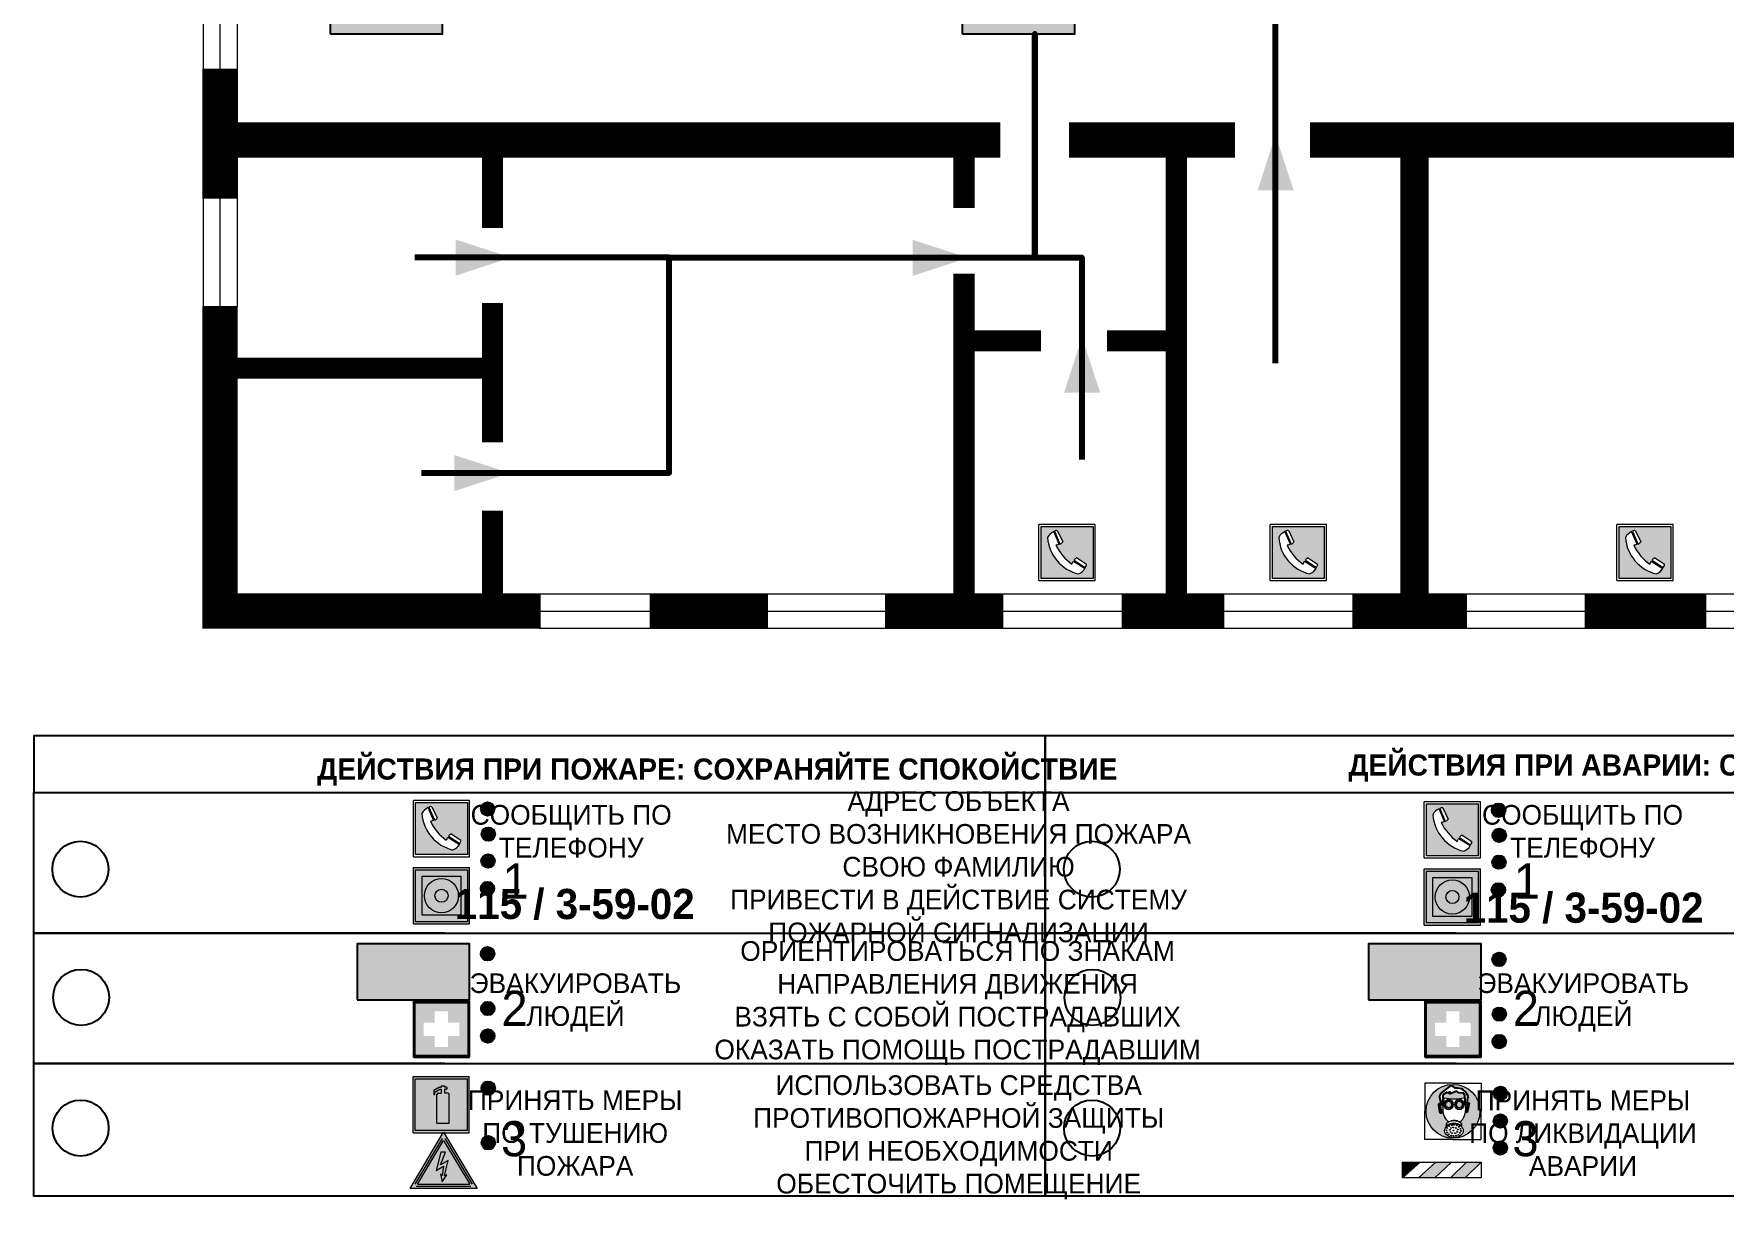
# Model space of a CAD drawing. Header units: millimetres. Extents: x 13114 to 67229, y 22859 to 38520.
# Drawn here: x 24427.2 to 24667.5, y 35974.4 to 36140.1 of the extents above; entities that cross this region are included whole.
import ezdxf

# ---------------------------------------------------------------- set-up
doc = ezdxf.new("R2010")
doc.units = ezdxf.units.MM
doc.layers.add('План_Штампы', color=7, linetype='Continuous')
doc.styles.add('обычный', font='arial.ttf')

# ---------------------------------------------------------------- blocks, each defined once
blk = doc.blocks.new('A$C32E8229D')
at = {"true_color": 0xffffff}
blk.add_hatch(color=7, dxfattribs=at).paths.add_polyline_path([(0, 0), (0, -8), (16, -8), (16, 0)])
h = blk.add_hatch(color=126)
h.paths.add_polyline_path([(0.2, -0.2), (15.8, -0.2), (15.8, -7.8), (0.2, -7.8)])
h.paths.add_polyline_path([(13.49, -2.05), (12.08, -2.05), (11.37, -2.63, 0.162397), (11.29, -2.84), (11.29, -3.63), (10.35, -3.63), (10.35, -4.05), (11.68, -4.05), (11.68, -3.48), (12.26, -4.28), (11.29, -5.1), (11.29, -6.78), (11.85, -6.78), (11.85, -5.44), (12.8, -4.64), (12.8, -5.94), (14.46, -5.94), (14.46, -5.39), (13.45, -5.39), (13.45, -3.97), (12.46, -2.59), (13.15, -2.59), (13.69, -3.34), (14.18, -3)], flags=16)
h.paths.add_polyline_path([(10.74, -1.82, 1), (11.8, -1.82, 1)], flags=16)
h.paths.add_polyline_path([(9.39, -3.59), (5.99, -3.59), (6.56, -3.03), (5.91, -3.03), (5.1, -3.83), (5.91, -4.64), (6.56, -4.64), (5.99, -4.09), (9.39, -4.09)], flags=16)
h.paths.add_polyline_path([(4.29, -1.08), (1.72, -1.08), (1.72, -6.6), (4.29, -6.6)], flags=16)
at = {"color": 126}
blk.add_lwpolyline([(16, -8), (0, -8), (0, 0), (16, 0)], close=True, dxfattribs=at)
blk = doc.blocks.new('A$C38D26F80')
h = blk.add_hatch(color=5)
h.dxf.hatch_style = 1
h.paths.add_polyline_path([(-8.77, -4.48, 1), (-0.19, -4.48, 1)])
h.paths.add_polyline_path([(-6.75, -3.58), (-6.75, -3.31), (-6.62, -3.22), (-6.5, -3.22), (-6.42, -3.3), (-6.39, -3.28), (-6.59, -2.23), (-6.59, -2.01), (-6.38, -1.58), (-4.76, -0.4), (-4.13, -0.79, -0.362848), (-2.1, -2.1, -0.201049), (-2.17, -2.48, 0.085434), (-2.26, -3.13), (-1.9, -3.16), (-2.25, -4.7), (-2.4, -4.59), (-2.43, -4.34), (-2.36, -4.34), (-2.14, -3.34), (-2.47, -3.42), (-2.58, -1.95), (-2.77, -1.58), (-3.58, -1.52), (-3.92, -1.26), (-5.05, -1.73), (-4.87, -1.39), (-5.41, -1.6), (-5.41, -1.46), (-6.13, -1.87), (-6.18, -3.5), (-6.56, -3.47), (-6.37, -4.59), (-6.16, -4.43), (-6.16, -4.66), (-6.36, -4.79), (-6.37, -4.8), (-6.51, -4.76)], flags=16)
h.paths.add_polyline_path([(-6.51, -4.76), (-6.36, -4.79), (-6.37, -4.8)], flags=0)
h.paths.add_polyline_path([(-5.92, -2.34, 0.089508), (-2.67, -2.35), (-2.48, -3.88, -0.268602), (-3.4, -6.18, 0.262449), (-5.2, -6.18, -0.268602), (-6.11, -3.88)], flags=16)
edge = h.paths.add_edge_path(flags=16)
edge.add_ellipse((-5.19, -3.41), major_axis=(0, 0.842), ratio=0.848992, start_angle=0, end_angle=360)
edge = h.paths.add_edge_path(flags=0)
edge.add_ellipse((-5.19, -3.39), major_axis=(0, 0.665), ratio=0.853798, start_angle=0, end_angle=360)
edge = h.paths.add_edge_path(flags=0)
edge.add_ellipse((-5.19, -3.4), major_axis=(0, 0.528), ratio=0.864094, start_angle=0, end_angle=360)
edge = h.paths.add_edge_path(flags=16)
edge.add_ellipse((-3.47, -3.4), major_axis=(0, 0.842), ratio=0.848992, start_angle=0, end_angle=360)
h.paths.add_polyline_path([(-3.13, -6.45), (-3.13, -6.84, 0.383174), (-5.57, -6.85), (-5.57, -6.49, -0.369952)], flags=16)
edge = h.paths.add_edge_path(flags=0)
edge.add_ellipse((-3.47, -3.39), major_axis=(0, 0.665), ratio=0.853798, start_angle=0, end_angle=360)
edge = h.paths.add_edge_path(flags=0)
edge.add_ellipse((-3.47, -3.4), major_axis=(0, 0.528), ratio=0.864094, start_angle=0, end_angle=360)
edge = h.paths.add_edge_path(flags=16)
edge.add_ellipse((-4.34, -7.57), major_axis=(-1.48, 0), ratio=0.744955, start_angle=0, end_angle=360)
h.paths.add_polyline_path([(-5.01, -6.85, -1), (-5.15, -6.85, -1)], flags=0)
h.paths.add_polyline_path([(-5.33, -7.14, -1), (-5.47, -7.14, -1)], flags=0)
h.paths.add_polyline_path([(-4.61, -6.71, -1), (-4.74, -6.71, -1)], flags=16)
h.paths.add_polyline_path([(-5.43, -7.51, -1), (-5.57, -7.51, -1)], flags=0)
h.paths.add_polyline_path([(-4.26, -6.67, -1), (-4.4, -6.67, -1)], flags=16)
h.paths.add_polyline_path([(-4.74, -7.14, -1), (-4.88, -7.14, -1)], flags=0)
h.paths.add_polyline_path([(-4.93, -7.43, -1), (-5.07, -7.43, -1)], flags=0)
h.paths.add_polyline_path([(-4.41, -7.07, -1), (-4.54, -7.07, -1)], flags=0)
h.paths.add_polyline_path([(-5.33, -7.87, -1), (-5.46, -7.87, -1)], flags=0)
h.paths.add_polyline_path([(-3.8, -6.71, -1), (-3.94, -6.71, -1)], flags=16)
h.paths.add_polyline_path([(-4.85, -7.78, -1), (-4.98, -7.78, -1)], flags=0)
h.paths.add_polyline_path([(-3.96, -7.14, -1), (-4.1, -7.14, -1)], flags=0)
h.paths.add_polyline_path([(-4.33, -7.53, -1), (-4.47, -7.53, -1)], flags=0)
h.paths.add_polyline_path([(-5.09, -8.12, -1), (-5.23, -8.12, -1)], flags=0)
h.paths.add_polyline_path([(-3.5, -6.94, -1), (-3.64, -6.94, -1)], flags=0)
h.paths.add_polyline_path([(-4.54, -7.97, -1), (-4.68, -7.97, -1)], flags=0)
h.paths.add_polyline_path([(-3.66, -7.39, -1), (-3.8, -7.39, -1)], flags=0)
h.paths.add_polyline_path([(-4.73, -8.35, -1), (-4.86, -8.35, -1)], flags=0)
h.paths.add_polyline_path([(-4.09, -7.96, -1), (-4.23, -7.96, -1)], flags=0)
h.paths.add_polyline_path([(-3.77, -7.74, -1), (-3.91, -7.74, -1)], flags=0)
h.paths.add_polyline_path([(-3.22, -7.27, -1), (-3.35, -7.27, -1)], flags=0)
h.paths.add_polyline_path([(-4.34, -8.4, -1), (-4.47, -8.4, -1)], flags=0)
h.paths.add_polyline_path([(-3.16, -7.61, -1), (-3.3, -7.61, -1)], flags=0)
h.paths.add_polyline_path([(-3.9, -8.35, -1), (-4.04, -8.35, -1)], flags=0)
h.paths.add_polyline_path([(-3.32, -7.91, -1), (-3.46, -7.91, -1)], flags=0)
h.paths.add_polyline_path([(-3.55, -8.23, -1), (-3.69, -8.23, -1)], flags=0)
at = {"color": 5, "lineweight": 5}
for p, q in [((-4.48, 0), (-8.96, 0)), ((-8.96, 0), (-8.96, -4.48)), ((-4.48, 0), (0, 0)), ((0, 0), (0, -4.48)), ((-6.59, -2.01), (-6.38, -1.58)), ((-6.59, -2.23), (-6.59, -2.01)), ((-6.39, -3.28), (-6.59, -2.23)), ((-6.38, -1.58), (-4.76, -0.4)), ((-6.13, -1.87), (-6.18, -3.5)), ((-5.41, -1.46), (-6.13, -1.87)), ((-5.92, -2.34), (-6.11, -3.88)), ((-4.87, -1.39), (-5.41, -1.6)), ((-5.41, -1.6), (-5.41, -1.46)), ((-3.92, -1.26), (-5.05, -1.73)), ((-5.05, -1.73), (-4.87, -1.39)), ((-4.76, -0.4), (-4.13, -0.79)), ((-3.58, -1.52), (-3.92, -1.26)), ((-2.77, -1.58), (-3.58, -1.52)), ((-2.58, -1.95), (-2.77, -1.58)), ((-2.67, -2.34), (-2.48, -3.88)), ((-2.47, -3.42), (-2.58, -1.95)), ((-8.96, -8.96), (-8.96, -4.48)), ((-6.75, -3.31), (-6.62, -3.22)), ((-6.75, -3.58), (-6.75, -3.31)), ((-6.51, -4.76), (-6.75, -3.58)), ((-6.62, -3.22), (-6.5, -3.22)), ((-6.18, -3.5), (-6.56, -3.47)), ((-6.56, -3.47), (-6.37, -4.59)), ((-6.37, -4.8), (-6.51, -4.76)), ((-6.5, -3.22), (-6.42, -3.3)), ((-6.42, -3.3), (-6.39, -3.28)), ((-6.37, -4.59), (-6.16, -4.43)), ((-6.16, -4.66), (-6.37, -4.8)), ((-6.16, -4.43), (-6.16, -4.66)), ((-2.14, -3.34), (-2.47, -3.42)), ((-2.43, -4.34), (-2.4, -4.59)), ((-2.43, -4.34), (-2.36, -4.34)), ((-2.4, -4.59), (-2.25, -4.7)), ((-2.36, -4.34), (-2.14, -3.34)), ((-1.9, -3.16), (-2.26, -3.13)), ((-2.25, -4.7), (-1.9, -3.16)), ((0, -8.96), (0, -4.48)), ((-5.57, -6.49), (-5.57, -6.85)), ((-3.13, -6.45), (-3.13, -6.84)), ((-4.48, -8.96), (-8.96, -8.96)), ((-4.48, -8.96), (0, -8.96))]:
    blk.add_line(p, q, dxfattribs=at)
at = {"color": 5}
for p, q in [((-6.59, -2.01), (-6.38, -1.58)), ((-6.59, -2.23), (-6.59, -2.01)), ((-6.39, -3.28), (-6.59, -2.23)), ((-6.38, -1.58), (-4.76, -0.4)), ((-6.13, -1.87), (-6.18, -3.5)), ((-5.41, -1.46), (-6.13, -1.87)), ((-4.87, -1.39), (-5.41, -1.6)), ((-5.41, -1.6), (-5.41, -1.46)), ((-3.92, -1.26), (-5.05, -1.73)), ((-5.05, -1.73), (-4.87, -1.39)), ((-4.76, -0.4), (-4.13, -0.79)), ((-3.58, -1.52), (-3.92, -1.26)), ((-2.77, -1.58), (-3.58, -1.52)), ((-2.58, -1.95), (-2.77, -1.58)), ((-2.47, -3.42), (-2.58, -1.95)), ((-6.75, -3.31), (-6.62, -3.22)), ((-6.75, -3.58), (-6.75, -3.31)), ((-6.51, -4.76), (-6.75, -3.58)), ((-6.62, -3.22), (-6.5, -3.22)), ((-6.18, -3.5), (-6.56, -3.47)), ((-6.56, -3.47), (-6.37, -4.59)), ((-6.37, -4.8), (-6.51, -4.76)), ((-6.36, -4.79), (-6.51, -4.76)), ((-6.5, -3.22), (-6.42, -3.3)), ((-6.42, -3.3), (-6.39, -3.28)), ((-6.37, -4.59), (-6.16, -4.43)), ((-6.16, -4.66), (-6.37, -4.8)), ((-6.16, -4.66), (-6.36, -4.79)), ((-6.16, -4.43), (-6.16, -4.66)), ((-2.14, -3.34), (-2.47, -3.42)), ((-2.4, -4.59), (-2.43, -4.34)), ((-2.43, -4.34), (-2.36, -4.34)), ((-2.25, -4.7), (-2.4, -4.59)), ((-2.36, -4.34), (-2.14, -3.34)), ((-2.26, -3.13), (-1.9, -3.16)), ((-1.9, -3.16), (-2.25, -4.7))]:
    blk.add_line(p, q, dxfattribs=at)
at = {"color": 5, "lineweight": 5}
for centre, radius in [((-4.48, -4.48), 4.29), ((-5.5, -7.51), 0.0678), ((-5.4, -7.14), 0.0678), ((-5.4, -7.87), 0.0678), ((-5.16, -8.12), 0.0678), ((-5.08, -6.85), 0.0678), ((-5, -7.43), 0.0678), ((-4.91, -7.78), 0.0678), ((-4.81, -7.14), 0.0678), ((-4.67, -6.71), 0.0678), ((-4.61, -7.97), 0.0678), ((-4.47, -7.07), 0.0678), ((-4.4, -7.53), 0.0678), ((-4.33, -6.67), 0.0678), ((-4.16, -7.96), 0.0678), ((-4.03, -7.14), 0.0678), ((-3.87, -6.71), 0.0678), ((-3.84, -7.74), 0.0678), ((-3.73, -7.39), 0.0678), ((-3.57, -6.94), 0.0678), ((-3.39, -7.91), 0.0678), ((-3.28, -7.27), 0.0678), ((-3.23, -7.61), 0.0678), ((-4.79, -8.35), 0.0678), ((-4.4, -8.4), 0.0678), ((-3.97, -8.35), 0.0678), ((-3.62, -8.23), 0.0678)]:
    blk.add_circle(centre, radius, dxfattribs=at)
for centre, radius, start, end in [((-4.28, 6.66), 9.15, 259.6987, 280.1569), ((-0.47, -3.05), 1.79, 161.5846, 182.4584), ((-2.6, -2.2), 0.513, 326.4781, 11.7739), ((-3.66, -4.24), 2.47, 171.573, 231.7124), ((-4.93, -4.24), 2.47, 308.2876, 8.427), ((-4.33, -7.88), 1.87, 50.358, 131.5662), ((-4.34, -8.2), 1.82, 48.4943, 132.3565), ((-4.3, -7.78), 1.83, 60.5889, 119.4111)]:
    blk.add_arc(centre, radius, start, end, dxfattribs=at)
at = {"color": 5}
for centre, radius, start, end in [((-3.89, -2.66), 1.88, 17.387, 97.1599), ((-0.35, -3.07), 1.91, 162.2553, 181.7878), ((-2.6, -2.2), 0.511, 326.3906, 11.8614)]:
    blk.add_arc(centre, radius, start, end, dxfattribs=at)
at = {"color": 5, "lineweight": 5}
for centre, major_axis, ratio in [((-5.19, -3.41), (0, 0.842), 0.848992), ((-3.47, -3.4), (0, 0.842), 0.848992), ((-5.19, -3.39), (0, 0.665), 0.853798), ((-5.19, -3.4), (0, 0.528), 0.864094), ((-3.47, -3.39), (0, 0.665), 0.853798), ((-3.47, -3.4), (0, 0.528), 0.864094), ((-4.34, -7.57), (-1.48, 0), 0.744955)]:
    blk.add_ellipse(centre, major_axis=major_axis, ratio=ratio, dxfattribs=at)
blk = doc.blocks.new('A$C47DD6509')
at = {"lineweight": 5}
for points in [[(-8.69, 0), (-11.19, 0), (-11.19, -2.22)], [(-4.22, 0), (-6.45, 0), (-8.91, -2.22), (-6.61, -2.22)], [(0, 0), (-2.09, 0), (-4.36, -2.22), (-2.29, -2.22)]]:
    blk.add_hatch(color=242, dxfattribs=at).paths.add_polyline_path(points)
at = {"color": 242, "lineweight": 5}
for p, q in [((-11.19, -2.22), (-8.69, 0)), ((-11.19, -2.22), (-11.19, 0)), ((-11.19, 0), (-8.69, 0)), ((-11.19, 0), (0, 0)), ((-8.91, -2.22), (-6.45, 0)), ((-6.61, -2.22), (-4.22, 0)), ((-4.36, -2.22), (-2.09, 0)), ((-2.29, -2.22), (0, 0)), ((0, 0), (0, -2.22)), ((0, -2.22), (-11.19, -2.22))]:
    blk.add_line(p, q, dxfattribs=at)
blk = doc.blocks.new('A$C3E6D3DDE')
at = {"lineweight": 5}
h = blk.add_hatch(color=40, dxfattribs=at)
h.paths.add_polyline_path([(24.1, 1.45), (16.46, -11.35), (31.74, -11.35)])
h.paths.add_polyline_path([(24.09, -0.46), (30.03, -10.41), (18.14, -10.41)], flags=16)
h.paths.add_polyline_path([(24.54, -3.08), (23.41, -6.02), (25.13, -5.01), (24.33, -8.5), (24.82, -8.27), (23.79, -9.86), (23.4, -8.04), (23.8, -8.43), (24.04, -6.29), (22.39, -7.25), (23.44, -3.08)], flags=0)
h = blk.add_hatch(color=256, dxfattribs=at)
h.paths.add_polyline_path([(24.37, 0.03, 0.567511), (23.82, 0.03), (17.59, -10.4, 0.582454), (17.86, -10.88), (30.32, -10.88, 0.582149), (30.6, -10.4)])
h.paths.add_polyline_path([(24.09, -0.46), (18.14, -10.41), (30.03, -10.41)], flags=16)
h.paths.add_polyline_path([(24.54, -3.08), (23.41, -6.02), (25.13, -5.01), (24.33, -8.5), (24.82, -8.27), (23.79, -9.86), (23.4, -8.04), (23.8, -8.43), (24.04, -6.29), (22.39, -7.25), (23.44, -3.08)], flags=0)
h = blk.add_hatch(color=40, dxfattribs=at)
h.paths.add_polyline_path([(24.09, -0.46), (18.14, -10.41), (30.03, -10.41)])
h.paths.add_polyline_path([(24.82, -8.27), (23.79, -9.86), (23.4, -8.04), (23.8, -8.43), (24.04, -6.29), (22.39, -7.25), (23.44, -3.08), (24.54, -3.08), (23.41, -6.02), (25.13, -5.01), (24.33, -8.5)], flags=16)
at = {"color": 40, "lineweight": 5}
for p, q in [((16.46, -11.35), (24.1, 1.45)), ((24.1, 1.45), (31.74, -11.35))]:
    blk.add_line(p, q, dxfattribs=at)
at = {"lineweight": 5}
for p, q in [((17.59, -10.4), (23.82, 0.03)), ((24.37, 0.03), (30.6, -10.4)), ((18.14, -10.41), (24.09, -0.46)), ((23.44, -3.08), (22.39, -7.25)), ((23.41, -6.02), (24.54, -3.08)), ((24.54, -3.08), (23.44, -3.08)), ((24.09, -0.46), (30.03, -10.41)), ((22.39, -7.25), (24.04, -6.29)), ((25.13, -5.01), (23.41, -6.02)), ((24.04, -6.29), (23.8, -8.43)), ((24.33, -8.5), (25.13, -5.01)), ((17.86, -10.88), (30.32, -10.88)), ((18.14, -10.41), (30.03, -10.41)), ((23.8, -8.43), (23.4, -8.04)), ((23.4, -8.04), (23.79, -9.86)), ((23.79, -9.86), (24.82, -8.27)), ((24.82, -8.27), (24.33, -8.5))]:
    blk.add_line(p, q, dxfattribs=at)
at = {"color": 50, "lineweight": 5}
blk.add_line((31.74, -11.35), (16.46, -11.35), dxfattribs=at)
blk = doc.blocks.new('A$C456E1F9C')
at = {"lineweight": 5}
h = blk.add_hatch(color=242, dxfattribs=at)
h.paths.add_polyline_path([(0.51, -1.47), (0.51, -13.26), (12.29, -13.26), (12.29, -1.47)])
h.paths.add_polyline_path([(5.42, -4.95, -0.254479), (4.78, -5.4), (3.52, -2.53, -0.209735), (4.23, -2.4)], flags=16)
h.paths.add_polyline_path([(8.53, -8.6), (10.87, -10.17), (10.54, -10.76), (8.03, -9.13, -0.192251)], flags=16)
h.paths.add_polyline_path([(4.61, -5.49, 0.005518), (3.87, -5.72, 0.128647), (7.49, -10.01, 0.00809), (7.83, -9.33), (10.47, -10.97, -0.16736), (8.99, -12.25, -0.327862), (1.95, -3.95, -0.166952), (3.36, -2.62)], flags=16)
at = {"color": 242, "lineweight": 5}
for p, q in [((0, -13.77), (0, -0.97)), ((12.8, -0.97), (0, -0.97)), ((4.61, -5.49), (3.36, -2.62)), ((3.52, -2.53), (4.78, -5.4)), ((4.23, -2.4), (5.42, -4.95)), ((12.8, -13.77), (12.8, -0.97)), ((7.83, -9.33), (10.47, -10.97)), ((8.03, -9.13), (10.54, -10.76)), ((10.81, -10.12), (8.53, -8.6)), ((10.54, -10.76), (10.8, -10.3)), ((10.8, -10.3), (10.81, -10.12)), ((0, -13.77), (12.8, -13.77))]:
    blk.add_line(p, q, dxfattribs=at)
blk.add_lwpolyline([(0.51, -1.47), (12.29, -1.47), (12.29, -13.26), (0.51, -13.26)], close=True, dxfattribs=at)
for centre, radius, start, end in [((4.59, -5.34), 2.99, 114.2845, 152.1974), ((4.02, -3.27), 0.891, 76.3284, 123.7092), ((11.12, -3.31), 9.19, 183.9915, 256.6009), ((14.98, -39.1), 35.17, 107.1487, 108.4135), ((13.86, -0.94), 11.08, 205.5536, 234.8762), ((4.68, -4.59), 0.824, 276.9621, 334.0723), ((-13.31, 0.8), 23.44, 332.5487, 334.4027), ((8.94, -9.5), 0.989, 114.4092, 157.9388), ((7.87, -9.46), 3, 291.9291, 329.9329)]:
    blk.add_arc(centre, radius, start, end, dxfattribs=at)
blk = doc.blocks.new('A$C54414219')
at = {"true_color": 0xffffff}
h = blk.add_hatch(color=7, dxfattribs=at)
h.paths.add_polyline_path([(2.39, -9.45), (2.39, -18.3), (11.23, -18.3), (11.23, -9.45)], flags=0)
h.paths.add_polyline_path([(10.71, -13.87, -1), (2.92, -13.87, -1)], flags=0)
h.paths.add_polyline_path([(8.3, -13.87, -1), (5.33, -13.87, -1)], flags=0)
h.paths.add_polyline_path([(0.41, -7.47), (0.41, -20.27), (13.21, -20.27), (13.21, -7.47)])
h.paths.add_polyline_path([(0.92, -19.77), (12.71, -19.77), (12.71, -7.98), (0.92, -7.98)], flags=16)
h.paths.add_polyline_path([(11.23, -9.45), (11.23, -18.3), (2.39, -18.3), (2.39, -9.45)], flags=0)
at = {"lineweight": 5}
h = blk.add_hatch(color=242, dxfattribs=at)
h.paths.add_polyline_path([(12.71, -7.98), (0.92, -7.98), (0.92, -19.77), (12.71, -19.77)])
h.paths.add_polyline_path([(11.23, -18.3), (2.39, -18.3), (2.39, -9.45), (11.23, -9.45)], flags=16)
h.paths.add_polyline_path([(10.71, -13.87, -1), (2.92, -13.87, -1)], flags=0)
h.paths.add_polyline_path([(8.3, -13.87, -1), (5.33, -13.87, -1)], flags=0)
at = {"true_color": 0xffffff}
h = blk.add_hatch(color=7, dxfattribs=at)
h.paths.add_polyline_path([(2.39, -9.45), (2.39, -18.3), (11.23, -18.3), (11.23, -9.45)])
h.paths.add_polyline_path([(10.71, -13.87, -1), (2.92, -13.87, -1)], flags=16)
h.paths.add_polyline_path([(8.3, -13.87, -1), (5.33, -13.87, -1)], flags=0)
at = {"lineweight": 5}
h = blk.add_hatch(color=242, dxfattribs=at)
h.paths.add_polyline_path([(2.92, -13.87, 1), (10.71, -13.87, 1)])
h.paths.add_polyline_path([(8.3, -13.87, -1), (5.33, -13.87, -1)], flags=16)
at = {"color": 242, "lineweight": 5}
for p, q in [((0.41, -20.27), (0.41, -7.47)), ((0.41, -7.47), (13.21, -7.47)), ((0.41, -7.47), (13.21, -7.47)), ((13.21, -20.27), (13.21, -7.47)), ((0.41, -20.27), (13.21, -20.27))]:
    blk.add_line(p, q, dxfattribs=at)
for points in [[(0.92, -7.98), (12.71, -7.98), (12.71, -19.77), (0.92, -19.77)], [(2.39, -9.45), (11.23, -9.45), (11.23, -18.3), (2.39, -18.3)]]:
    blk.add_lwpolyline(points, close=True, dxfattribs=at)
for radius in [3.89, 1.49]:
    blk.add_circle((6.81, -13.87), radius, dxfattribs=at)
blk = doc.blocks.new('A$C18900ED3')
h = blk.add_hatch(color=126)
h.paths.add_polyline_path([(-0.18, -0.18), (-7.02, -0.18), (-7.02, -7.02), (-0.18, -7.02)])
h.paths.add_polyline_path([(-5.89, -4.46), (-5.89, -2.77), (-4.46, -2.77), (-4.46, -1.31), (-2.77, -1.31), (-2.77, -2.77), (-1.33, -2.77), (-1.33, -4.46), (-2.77, -4.46), (-2.77, -5.89), (-4.46, -5.89), (-4.46, -4.46)], flags=16)
at = {"color": 126}
for p, q in [((-7.2, 0), (-7.2, -7.2)), ((0, 0), (-7.2, 0)), ((0, -7.2), (0, 0)), ((-7.02, -7.02), (-7.02, -0.18)), ((-7.02, -0.18), (-0.18, -0.18)), ((-0.18, -0.18), (-0.18, -7.02)), ((-7.2, -7.2), (0, -7.2)), ((-0.18, -7.02), (-7.02, -7.02))]:
    blk.add_line(p, q, dxfattribs=at)
blk = doc.blocks.new('A$C3AD82952')
at = {"true_color": 0xf5f5ff}
h = blk.add_hatch(color=7, dxfattribs=at)
h.dxf.hatch_style = 1
h.paths.add_polyline_path([(8.21, 8.73, 0.414214), (7.89, 9.05), (7.22, 9.05), (7.22, 9.92), (7.59, 9.92, 1), (7.57, 10.36), (7.22, 10.36), (7.22, 10.6), (6.43, 10.6), (6.43, 10.36), (6.01, 10.36), (4.74, 9.59), (4.74, 8.69), (4.98, 8.73), (4.98, 9.26), (6.12, 9.91), (6.43, 9.91), (6.43, 9.05), (5.76, 9.05, 0.414214), (5.44, 8.73), (5.44, 2.2), (8.21, 2.2)], flags=0)
h.paths.add_polyline_path([(12.8, 12.8), (0, 12.8), (0, 0), (12.8, 0)])
h.paths.add_polyline_path([(0.51, 12.29), (12.29, 12.29), (12.29, 0.51), (0.51, 0.51)], flags=16)
h.paths.add_polyline_path([(4.74, 9.59), (6.01, 10.36), (6.43, 10.36), (6.43, 10.6), (7.22, 10.6), (7.22, 10.36), (7.59, 10.36, -0.94586), (7.59, 9.92), (7.22, 9.92), (7.22, 9.05), (7.89, 9.05, -0.414214), (8.21, 8.73), (8.21, 2.2), (5.44, 2.2), (5.44, 8.73, -0.414214), (5.76, 9.05), (6.43, 9.05), (6.43, 9.91), (6.12, 9.91), (4.98, 9.26), (4.98, 8.73), (4.74, 8.69)], flags=0)
h = blk.add_hatch(color=242)
h.dxf.hatch_style = 1
h.paths.add_polyline_path([(12.29, 12.29), (0.51, 12.29), (0.51, 0.51), (12.29, 0.51)])
h.paths.add_polyline_path([(4.74, 8.69), (4.74, 9.59), (6.01, 10.36), (6.43, 10.36), (6.43, 10.6), (7.22, 10.6), (7.22, 10.36), (7.59, 10.36, -0.94586), (7.59, 9.92), (7.22, 9.92), (7.22, 9.05), (7.89, 9.05, -0.414214), (8.21, 8.73), (8.21, 2.2), (5.44, 2.2), (5.44, 8.73, -0.414214), (5.76, 9.05), (6.43, 9.05), (6.43, 9.91), (6.12, 9.91), (4.98, 9.26), (4.98, 8.73)], flags=16)
h = blk.add_hatch(color=7, dxfattribs=at)
h.dxf.hatch_style = 1
h.paths.add_polyline_path([(8.21, 8.73, 0.414214), (7.89, 9.05), (7.22, 9.05), (7.22, 9.92), (7.59, 9.92, 1), (7.57, 10.36), (7.22, 10.36), (7.22, 10.6), (6.43, 10.6), (6.43, 10.36), (6.01, 10.36), (4.74, 9.59), (4.74, 8.69), (4.98, 8.73), (4.98, 9.26), (6.12, 9.91), (6.43, 9.91), (6.43, 9.05), (5.76, 9.05, 0.414214), (5.44, 8.73), (5.44, 2.2), (8.21, 2.2)])
at = {"color": 242, "lineweight": 5}
for p, q in [((0, 0), (0, 12.8)), ((0, 12.8), (12.8, 12.8)), ((12.8, 0), (12.8, 12.8)), ((6.01, 10.36), (4.74, 9.59)), ((4.74, 9.59), (4.74, 8.69)), ((4.74, 8.69), (4.98, 8.73)), ((4.98, 9.26), (6.12, 9.91)), ((4.98, 8.73), (4.98, 9.26)), ((5.44, 2.2), (5.44, 8.73)), ((5.76, 9.05), (6.43, 9.05)), ((6.01, 10.36), (6.43, 10.36)), ((6.12, 9.91), (6.43, 9.91)), ((7.22, 10.6), (6.43, 10.6)), ((6.43, 10.6), (6.43, 10.36)), ((6.43, 9.91), (6.43, 9.05)), ((7.22, 10.36), (7.22, 10.6)), ((7.59, 10.36), (7.22, 10.36)), ((7.22, 9.05), (7.22, 9.92)), ((7.59, 9.92), (7.22, 9.92)), ((7.89, 9.05), (7.22, 9.05)), ((8.21, 2.2), (8.21, 8.73)), ((0, 0), (12.8, 0)), ((5.44, 2.2), (8.21, 2.2))]:
    blk.add_line(p, q, dxfattribs=at)
blk.add_lwpolyline([(0.51, 12.29), (12.29, 12.29), (12.29, 0.51), (0.51, 0.51)], close=True, dxfattribs=at)
for centre, radius, start, end in [((5.76, 8.73), 0.32, 90, 180), ((7.58, 10.14), 0.223, 273.1875, 86.8125), ((7.89, 8.73), 0.32, 0, 90)]:
    blk.add_arc(centre, radius, start, end, dxfattribs=at)

msp = doc.modelspace()

# ---------------------------------------------------------------- hatches: boundary and pattern name
at = {"lineweight": 0}
h = msp.add_hatch(color=256, dxfattribs=at)
h.dxf.hatch_style = 1
h.paths.add_polyline_path([(24490.74, 36029.92, 1), (24492.67, 36029.92, 1)])
h = msp.add_hatch(color=256, dxfattribs=at)
h.dxf.hatch_style = 1
h.paths.add_polyline_path([(24634.44, 36029.74, 1), (24636.37, 36029.74, 1)])
h = msp.add_hatch(color=256, dxfattribs=at)
h.dxf.hatch_style = 1
h.paths.add_polyline_path([(24490.84, 36026.34, 1), (24492.78, 36026.34, 1)])
h = msp.add_hatch(color=256, dxfattribs=at)
h.dxf.hatch_style = 1
h.paths.add_polyline_path([(24634.55, 36026.16, 1), (24636.48, 36026.16, 1)])
h = msp.add_hatch(color=256, dxfattribs=at)
h.dxf.hatch_style = 1
h.paths.add_polyline_path([(24490.81, 36022.53, 1), (24492.74, 36022.53, 1)])
h = msp.add_hatch(color=256, dxfattribs=at)
h.dxf.hatch_style = 1
h.paths.add_polyline_path([(24634.51, 36022.35, 1), (24636.44, 36022.35, 1)])
h = msp.add_hatch(color=256, dxfattribs=at)
h.dxf.hatch_style = 1
h.paths.add_polyline_path([(24490.72, 36018.6, 1), (24492.66, 36018.6, 1)])
h = msp.add_hatch(color=256, dxfattribs=at)
h.dxf.hatch_style = 1
h.paths.add_polyline_path([(24634.43, 36018.42, 1), (24636.36, 36018.42, 1)])
h = msp.add_hatch(color=256, dxfattribs=at)
h.dxf.hatch_style = 1
h.paths.add_polyline_path([(24490.74, 36009.33, 1), (24492.67, 36009.33, 1)])
h = msp.add_hatch(color=256, dxfattribs=at)
h.dxf.hatch_style = 1
h.paths.add_polyline_path([(24634.51, 36008.53, 1), (24636.44, 36008.53, 1)])
h = msp.add_hatch(color=256, dxfattribs=at)
h.dxf.hatch_style = 1
h.paths.add_polyline_path([(24490.78, 36001.55, 1), (24492.71, 36001.55, 1)])
h = msp.add_hatch(color=256, dxfattribs=at)
h.dxf.hatch_style = 1
h.paths.add_polyline_path([(24634.55, 36000.75, 1), (24636.48, 36000.75, 1)])
h = msp.add_hatch(color=256, dxfattribs=at)
h.dxf.hatch_style = 1
h.paths.add_polyline_path([(24490.77, 35997.65, 1), (24492.7, 35997.65, 1)])
h = msp.add_hatch(color=256, dxfattribs=at)
h.dxf.hatch_style = 1
h.paths.add_polyline_path([(24634.54, 35996.85, 1), (24636.47, 35996.85, 1)])
h = msp.add_hatch(color=256, dxfattribs=at)
h.dxf.hatch_style = 1
h.paths.add_polyline_path([(24490.83, 35990.23, 1), (24492.76, 35990.23, 1)])
h = msp.add_hatch(color=256, dxfattribs=at)
h.dxf.hatch_style = 1
h.paths.add_polyline_path([(24634.7, 35989.5, 1), (24636.63, 35989.5, 1)])
h = msp.add_hatch(color=256, dxfattribs=at)
h.dxf.hatch_style = 1
h.paths.add_polyline_path([(24634.7, 35985.55, 1), (24636.63, 35985.55, 1)])
h = msp.add_hatch(color=256, dxfattribs=at)
h.dxf.hatch_style = 1
h.paths.add_polyline_path([(24490.83, 35982.46, 1), (24492.76, 35982.46, 1)])
h = msp.add_hatch(color=256, dxfattribs=at)
h.dxf.hatch_style = 1
h.paths.add_polyline_path([(24634.7, 35981.72, 1), (24636.63, 35981.72, 1)])

# ---------------------------------------------------------------- linework, layer by layer
for points in [[(24451.3, 36101.25), (24451.3, 36207.44)], [(24453.67, 36101.41), (24453.67, 36207.6)], [(24456.14, 36101.32), (24456.14, 36207.51)], [(24499.05, 36060.52), (24940.05, 36060.52)], [(24499.26, 36058.05), (24940.26, 36058.05)], [(24499.05, 36055.61), (24940.05, 36055.61)]]:
    msp.add_lwpolyline(points, dxfattribs=at)
at = {"color": 126, "lineweight": 100, "true_color": 0x008754}
for points in [[(24603.64, 36144.25), (24603.64, 36093.28)], [(24517.5, 36108.33), (24569.48, 36108.33), (24569.48, 36140.12), (24569.48, 36108.33)], [(24482.3, 36077.68), (24517.5, 36077.68), (24517.5, 36108.33), (24481.34, 36108.33)], [(24569.48, 36108.33), (24576.18, 36108.33), (24576.18, 36079.6)]]:
    msp.add_lwpolyline(points, dxfattribs=at)
at = {"lineweight": 100, "const_width": 5}
for points in [[(24453.67, 36116.66), (24453.67, 36135.15)], [(24453.67, 36125.03), (24564.58, 36125.03)], [(24574.35, 36125.03), (24597.96, 36125.03)], [(24608.61, 36125.03), (24670.59, 36125.03)], [(24499.26, 36058.05), (24453.67, 36058.05), (24453.67, 36101.41)], [(24531.57, 36058.05), (24514.73, 36058.05)], [(24565.01, 36058.05), (24548.18, 36058.05)], [(24596.42, 36058.05), (24581.85, 36058.05)], [(24630.93, 36058.05), (24614.62, 36058.05)], [(24664.94, 36058.05), (24647.65, 36058.05)]]:
    msp.add_lwpolyline(points, dxfattribs=at)
at = {"lineweight": 0}
for points, const_width in [([(24492.4, 36112.53), (24492.4, 36123.99)], 3), ([(24559.42, 36115.34), (24559.42, 36123.99)], 3), ([(24589.61, 36058.05), (24589.61, 36124.53)], 3), ([(24623.47, 36058.05), (24623.47, 36123.99)], 4), ([(24559.42, 36058.05), (24559.42, 36106.03)], 3), ([(24492.4, 36082.02), (24492.4, 36101.85)], 3), ([(24570.37, 36096.46), (24559.98, 36096.46)], 3), ([(24589.14, 36096.46), (24579.76, 36096.46)], 3), ([(24492.4, 36092.59), (24454.76, 36092.59)], 3), ([(24492.4, 36058.05), (24492.4, 36072.34)], 3)]:
    msp.add_lwpolyline(points, dxfattribs=dict(at, const_width=const_width))
for points in [[(24427.2, 36032.28), (24570.96, 36032.28), (24570.96, 36040.33), (24427.2, 36040.33)], [(24570.96, 36032.28), (24714.73, 36032.28), (24714.73, 36040.33), (24570.96, 36040.33)], [(24427.2, 36032.28), (24570.96, 36032.28), (24570.96, 35974.88), (24427.2, 35974.88)], [(24570.96, 36032.28), (24714.73, 36032.28), (24714.73, 35974.88), (24570.96, 35974.88)]]:
    msp.add_lwpolyline(points, close=True)
for points in [[(24485.61, 36012.28), (24427.2, 36012.28), (24570.96, 36012.28)], [(24629.38, 36012.28), (24570.96, 36012.28), (24714.73, 36012.28)], [(24485.61, 35993.71), (24427.2, 35993.71), (24570.96, 35993.71)], [(24629.38, 35993.71), (24570.96, 35993.71), (24714.73, 35993.71)]]:
    msp.add_lwpolyline(points)
for centre, radius in [((24491.71, 36029.92), 0.966), ((24635.41, 36029.74), 0.966), ((24491.81, 36026.34), 0.966), ((24635.51, 36026.16), 0.966), ((24433.82, 36021.36), 3.98), ((24577.59, 36021.36), 3.98), ((24491.77, 36022.53), 0.966), ((24635.47, 36022.35), 0.966), ((24491.69, 36018.6), 0.966), ((24635.39, 36018.42), 0.966), ((24491.7, 36009.33), 0.966), ((24635.48, 36008.53), 0.966), ((24433.92, 36003.13), 3.98), ((24577.68, 36003.13), 3.98), ((24491.74, 36001.55), 0.966), ((24635.52, 36000.75), 0.966), ((24491.73, 35997.65), 0.966), ((24635.51, 35996.85), 0.966), ((24491.79, 35990.23), 0.966), ((24635.67, 35989.5), 0.966), ((24433.85, 35984.55), 3.98), ((24577.62, 35984.55), 3.98), ((24635.66, 35985.55), 0.966), ((24491.8, 35982.46), 0.966), ((24635.66, 35981.72), 0.966)]:
    msp.add_circle(centre, radius)
at = {"layer": 'План_Штампы', "color": 126, "true_color": 0x008754}
for points in [[(24606.29, 36117.84), (24601.16, 36117.86), (24603.7, 36125.74)], [(24487.16, 36105.73), (24487.17, 36110.86), (24495.05, 36108.31)], [(24552.11, 36105.69), (24552.12, 36110.82), (24560, 36108.28)], [(24578.79, 36089.09), (24573.65, 36089.11), (24576.2, 36096.99)], [(24486.96, 36075.09), (24486.98, 36080.22), (24494.85, 36077.68)]]:
    msp.add_solid(points, dxfattribs=at)

# ---------------------------------------------------------------- block references
for name, p, xscale, yscale, zscale in [('A$C456E1F9C', (24570.08, 36070.98), 0.625, 0.625, 0.625), ('A$C456E1F9C', (24602.94, 36070.98), 0.625, 0.625, 0.625), ('A$C456E1F9C', (24652.23, 36070.98), 0.625, 0.625, 0.625), ('A$C456E1F9C', (24481.15, 36031.74), 0.625, 0.625, 0.625), ('A$C456E1F9C', (24624.85, 36031.56), 0.625, 0.625, 0.625), ('A$C54414219', (24480.89, 36026.25), 0.625, 0.625, 0.625), ('A$C54414219', (24624.59, 36026.07), 0.625, 0.625, 0.625), ('A$C18900ED3', (24489.15, 36002.61), 1.111111111007631, 1.111111111007631, 1.111111111007631), ('A$C18900ED3', (24632.92, 36002.61), 1.111111111007631, 1.111111111007631, 1.111111111007631), ('A$C3AD82952', (24481.1, 35983.88), 0.625, 0.625, 0.625), ('A$C38D26F80', (24632.94, 35990.94), 0.8928571427240968, 0.8928571427240968, 0.8928571427240968), ('A$C3E6D3DDE', (24470.39, 35983.07), 0.625, 0.625, 0.625)]:
    msp.add_blockref(name, p, dxfattribs=dict(xscale=xscale, yscale=yscale, zscale=zscale))
at = {"xscale": -1}
for p in [(24489.15, 36010.76), (24632.92, 36010.76)]:
    msp.add_blockref('A$C32E8229D', p, dxfattribs=at)
at = {"color": 242, "true_color": 0xc1121c}
msp.add_blockref('A$C47DD6509', (24632.94, 35979.72), dxfattribs=at)
at = {"layer": 'План_Штампы', "color": 126, "true_color": 0x008754, "xscale": -1}
for p in [(24485.31, 36148.12), (24575.17, 36148.12)]:
    msp.add_blockref('A$C32E8229D', p, dxfattribs=at)

# ---------------------------------------------------------------- texts
at = {"lineweight": 0, "attachment_point": 5, "style": 'обычный'}
for s, insert, char_height, width in [('{\\fProxima Nova Rg|b1|i0|c204|p2;ДЕЙСТВИЯ ПРИ АВАРИИ: СОХРАНЯЙТЕ СПОКОЙСТВИЕ\\H1.6644x; }', (24670.57, 36035.73), 3, 175.1736), ('{\\fProxima Nova Rg|b1|i0|c204|p2;ДЕЙСТВИЯ ПРИ ПОЖАРЕ: СОХРАНЯЙТЕ СПОКОЙСТВИЕ\\H1.6644x; }', (24524.36, 36035.16), 3, 175.1736), ('\\pi-8.4,l8.4,t8.4;{\\fProxima Nova Rg|b0|i0|c204|p2;АДРЕС ОБЪЕКТА\\PМЕСТО ВОЗНИКНОВЕНИЯ ПОЖАРА \\PСВОЮ ФАМИЛИЮ\\PПРИВЕСТИ В ДЕЙСТВИЕ СИСТЕМУ \\PПОЖАРНОЙ СИГНАЛИЗАЦИИ}', (24558.65, 36021.3), 2.8, 126.6484), ('{\\fProxima Nova Rg|b0|i0|c204|p2;СООБЩИТЬ ПО \\PТЕЛЕФОНУ}', (24503.58, 36026.73), 2.8, 126.6484), ('{\\fProxima Nova Rg|b0|i0|c204|p2;СООБЩИТЬ ПО \\PТЕЛЕФОНУ}', (24647.35, 36026.73), 2.8, 126.6484), ('{\\fProxima Nova Rg|b0|i0|c204|p2;1\\H1.1667x; }', (24495.68, 36019.67), 5, 126.6484), ('{\\fProxima Nova Rg|b0|i0|c204|p2;1\\H1.1667x; }', (24639.45, 36019.67), 5, 126.6484), ('{\\fProxima Nova Rg|b1|i0|c0|p2;\\H1.0714x;115 / 3-59-02\\H1.2822x; }', (24504.09, 36016.35), 4, 126.6484), ('{\\fProxima Nova Rg|b1|i0|c0|p2;\\H1.0714x;115 / 3-59-02\\H1.2822x; }', (24647.5, 36015.83), 4, 126.6484), ('\\pi-8.4,l8.4,t8.4;{\\fProxima Nova Rg|b0|i0|c204|p2;ОРИЕНТИРОВАТЬСЯ ПО ЗНАКАМ \\PНАПРАВЛЕНИЯ ДВИЖЕНИЯ\\PВЗЯТЬ С СОБОЙ ПОСТРАДАВШИХ\\PОКАЗАТЬ ПОМОЩЬ ПОСТРАДАВШИМ}', (24558.51, 36002.32), 2.8, 126.6484), ('{\\fProxima Nova Rg|b0|i0|c204|p2;ЭВАКУИРОВАТЬ \\PЛЮДЕЙ}', (24504.19, 36002.41), 2.8, 126.6484), ('{\\fProxima Nova Rg|b0|i0|c204|p2;ЭВАКУИРОВАТЬ \\PЛЮДЕЙ}', (24647.45, 36002.41), 2.8, 126.6484), ('{\\fProxima Nova Rg|b0|i0|c204|p2;2\\H1.1967x; }', (24495.53, 36001.58), 5, 126.6484), ('{\\fProxima Nova Rg|b0|i0|c204|p2;2\\H1.1967x; }', (24639.3, 36001.58), 5, 126.6484), ('\\pi-8.4,l8.4,t8.4;{\\fProxima Nova Rg|b0|i0|c204|p2;ИСПОЛЬЗОВАТЬ СРЕДСТВА \\PПРОТИВОПОЖАРНОЙ ЗАЩИТЫ \\PПРИ НЕОБХОДИМОСТИ \\PОБЕСТОЧИТЬ ПОМЕЩЕНИЕ}', (24558.67, 35983.25), 2.8, 126.6484), ('{\\fProxima Nova Rg|b0|i0|c204|p2;ПРИНЯТЬ МЕРЫ \\PПО ТУШЕНИЮ \\PПОЖАРА}', (24504.15, 35983.83), 2.8, 126.6484), ('{\\fProxima Nova Rg|b0|i0|c204|p2;ПРИНЯТЬ МЕРЫ \\PПО ЛИКВИДАЦИИ \\PАВАРИИ}', (24647.41, 35983.83), 2.8, 126.6484), ('{\\fProxima Nova Rg|b0|i0|c204|p2;3\\H1.1967x; }', (24495.47, 35983.01), 5, 126.6484), ('{\\fProxima Nova Rg|b0|i0|c204|p2;3\\H1.1967x; }', (24639.24, 35983.01), 5, 126.6484)]:
    msp.add_mtext(s, dxfattribs=dict(at, insert=insert, char_height=char_height, width=width))

doc.saveas('drawing.dxf')
